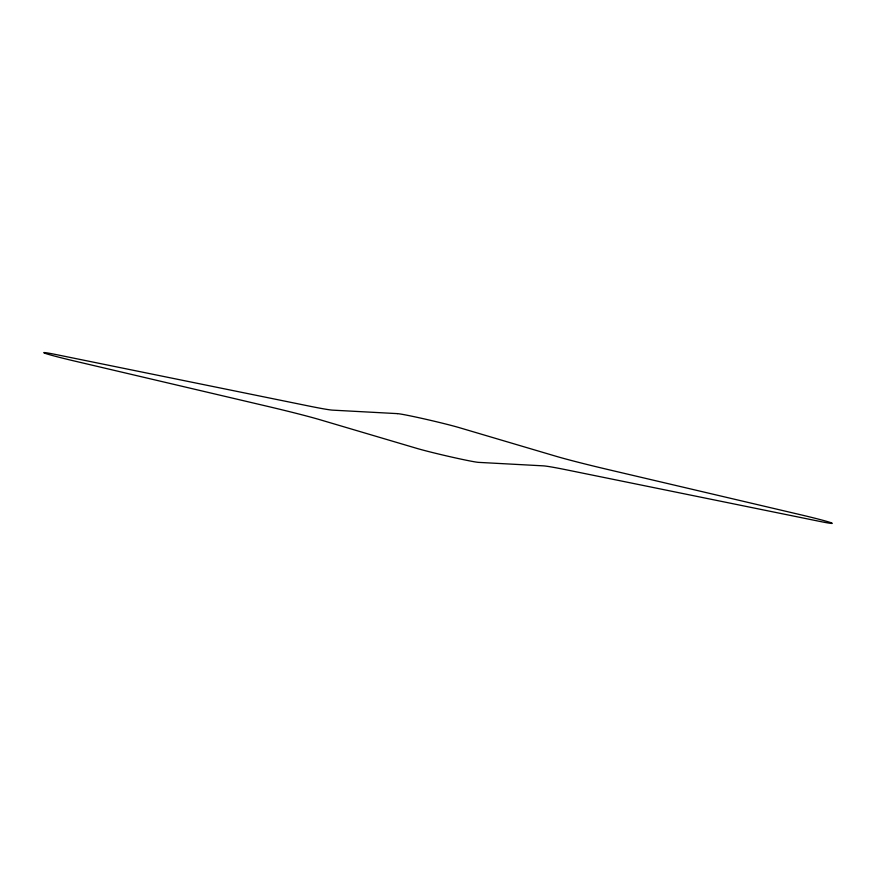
<?xml version="1.0" encoding="UTF-8"?>
<svg xmlns="http://www.w3.org/2000/svg" width="876" height="876" viewBox="0 0 876 876"><rect width="100%" height="100%" fill="white"/><g stroke="black" fill="none" stroke-linecap="round" stroke-linejoin="round"><path stroke-width="1.31" d="M397.365 413.625L332.814 410.154A68.93 2.409 13.1 0 1 308.483 405.949L56.644 354.681A34.46 1.205 13.1 0 0 45.289 353.389A34.46 1.205 13.1 0 0 75.227 361.208L266.676 406.146A68.93 2.409 13.1 0 1 320.506 419.889L416.713 448.348A34.46 1.205 13.1 0 0 451.14 456.954A34.46 1.205 13.1 0 0 478.635 462.375L543.186 465.846A68.93 2.409 13.1 0 1 567.517 470.051L819.356 521.319A34.46 1.205 13.1 0 0 830.711 522.611A34.46 1.205 13.1 0 0 800.773 514.792L609.324 469.854A68.93 2.409 13.1 0 1 555.494 456.111L459.287 427.652A34.46 1.205 13.1 0 0 424.86 419.046A34.46 1.205 13.1 0 0 397.365 413.625"/></g></svg>
